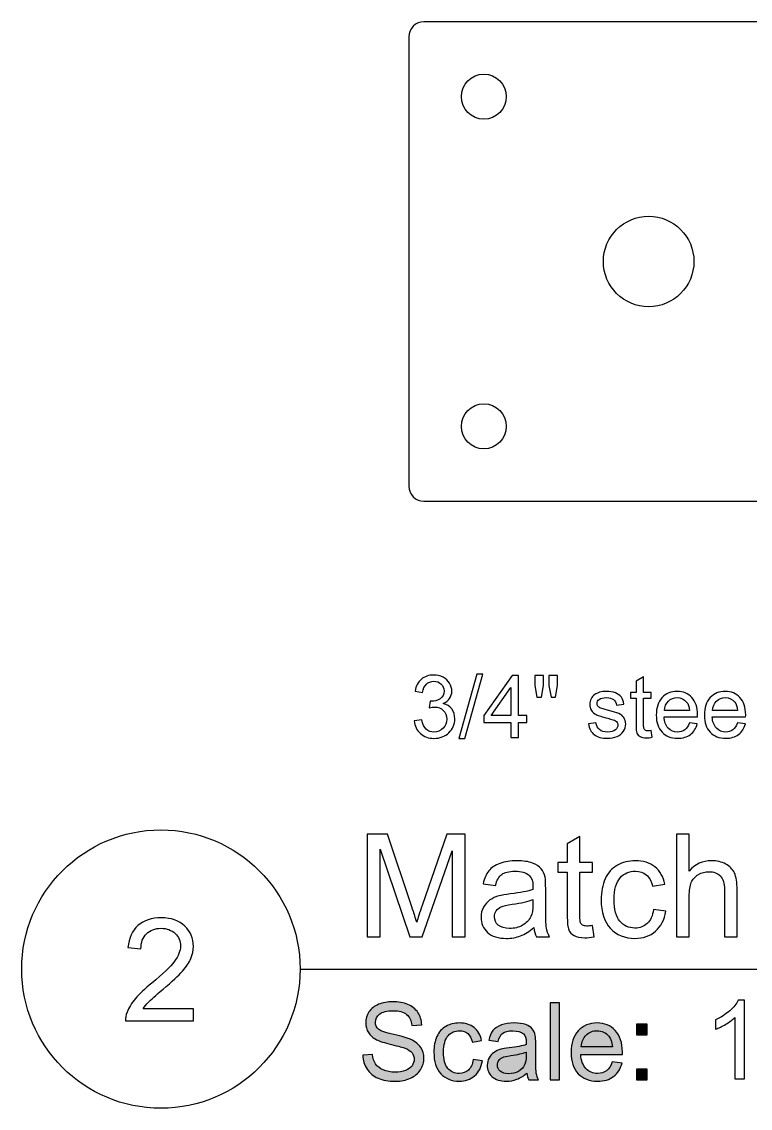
# Model space of a CAD drawing. Extents: x -3.7 to 16.1, y -3.9 to 14.2.
# Drawn here: x -3.71 to 8.45, y -3.89 to 14.23 of the extents above; entities that cross this region are included whole.
import ezdxf

# ---------------------------------------------------------------- set-up
doc = ezdxf.new("R2010")
doc.units = 0
doc.header["$MEASUREMENT"] = 0
doc.layers.add('LAYER_1', color=7, linetype='CONTINUOUS')

msp = doc.modelspace()

# ---------------------------------------------------------------- hatches: boundary and pattern name
at = {"layer": 'LAYER_1'}
h = msp.add_hatch(color=250, dxfattribs=at)
edge = h.paths.add_edge_path()
edge.add_spline(control_points=[(1.982, -3.008), (1.982, -3.008), (2.142, -2.993), (2.142, -2.993), (2.149, -3.058), (2.167, -3.111), (2.195, -3.152), (2.223, -3.194), (2.266, -3.227), (2.324, -3.253), (2.382, -3.278), (2.448, -3.291), (2.521, -3.291), (2.586, -3.291), (2.643, -3.282), (2.693, -3.262), (2.743, -3.243), (2.779, -3.216), (2.804, -3.182), (2.828, -3.149), (2.84, -3.112), (2.84, -3.072), (2.84, -3.032), (2.828, -2.997), (2.805, -2.967), (2.782, -2.937), (2.743, -2.912), (2.689, -2.891), (2.655, -2.878), (2.579, -2.857), (2.46, -2.829), (2.342, -2.8), (2.26, -2.774), (2.212, -2.749), (2.151, -2.716), (2.106, -2.676), (2.076, -2.629), (2.046, -2.581), (2.031, -2.527), (2.031, -2.469), (2.031, -2.403), (2.049, -2.343), (2.086, -2.286), (2.123, -2.23), (2.176, -2.187), (2.247, -2.158), (2.318, -2.128), (2.396, -2.114), (2.483, -2.114), (2.578, -2.114), (2.662, -2.129), (2.735, -2.16), (2.807, -2.19), (2.863, -2.235), (2.903, -2.295), (2.942, -2.355), (2.963, -2.423), (2.966, -2.498), (2.966, -2.498), (2.802, -2.51), (2.802, -2.51), (2.794, -2.429), (2.764, -2.368), (2.714, -2.327), (2.663, -2.285), (2.588, -2.265), (2.49, -2.265), (2.387, -2.265), (2.312, -2.283), (2.264, -2.321), (2.218, -2.359), (2.194, -2.404), (2.194, -2.458), (2.194, -2.504), (2.211, -2.542), (2.244, -2.571), (2.277, -2.601), (2.362, -2.632), (2.5, -2.663), (2.638, -2.694), (2.733, -2.722), (2.785, -2.745), (2.859, -2.779), (2.915, -2.823), (2.95, -2.876), (2.986, -2.928), (3.003, -2.989), (3.003, -3.058), (3.003, -3.126), (2.984, -3.19), (2.945, -3.251), (2.906, -3.311), (2.85, -3.358), (2.776, -3.392), (2.703, -3.425), (2.621, -3.442), (2.529, -3.442), (2.413, -3.442), (2.316, -3.425), (2.237, -3.391), (2.159, -3.357), (2.097, -3.306), (2.053, -3.238), (2.008, -3.17), (1.985, -3.094), (1.982, -3.008)], knot_values=[0, 0, 0, 0, 0.028571, 0.028571, 0.028571, 0.057143, 0.057143, 0.057143, 0.085714, 0.085714, 0.085714, 0.114286, 0.114286, 0.114286, 0.142857, 0.142857, 0.142857, 0.171429, 0.171429, 0.171429, 0.2, 0.2, 0.2, 0.228571, 0.228571, 0.228571, 0.257143, 0.257143, 0.257143, 0.285714, 0.285714, 0.285714, 0.314286, 0.314286, 0.314286, 0.342857, 0.342857, 0.342857, 0.371429, 0.371429, 0.371429, 0.4, 0.4, 0.4, 0.428571, 0.428571, 0.428571, 0.457143, 0.457143, 0.457143, 0.485714, 0.485714, 0.485714, 0.514286, 0.514286, 0.514286, 0.542857, 0.542857, 0.542857, 0.571429, 0.571429, 0.571429, 0.6, 0.6, 0.6, 0.628571, 0.628571, 0.628571, 0.657143, 0.657143, 0.657143, 0.685714, 0.685714, 0.685714, 0.714286, 0.714286, 0.714286, 0.742857, 0.742857, 0.742857, 0.771429, 0.771429, 0.771429, 0.8, 0.8, 0.8, 0.828571, 0.828571, 0.828571, 0.857143, 0.857143, 0.857143, 0.885714, 0.885714, 0.885714, 0.914286, 0.914286, 0.914286, 0.942857, 0.942857, 0.942857, 0.971429, 0.971429, 0.971429, 1, 1, 1, 1], degree=3, periodic=1)
h = msp.add_hatch(color=250, dxfattribs=at)
edge = h.paths.add_edge_path()
edge.add_spline(control_points=[(5.107, -3.42), (5.107, -3.42), (5.107, -2.135), (5.107, -2.135), (5.107, -2.135), (5.265, -2.135), (5.265, -2.135), (5.265, -2.135), (5.265, -3.42), (5.265, -3.42), (5.265, -3.42), (5.107, -3.42), (5.107, -3.42)], knot_values=[0, 0, 0, 0, 0.25, 0.25, 0.25, 0.5, 0.5, 0.5, 0.75, 0.75, 0.75, 1, 1, 1, 1], degree=3, periodic=1)
h = msp.add_hatch(color=250, dxfattribs=at)
edge = h.paths.add_edge_path()
edge.add_spline(control_points=[(3.824, -3.079), (3.824, -3.079), (3.978, -3.101), (3.978, -3.101), (3.961, -3.207), (3.918, -3.29), (3.848, -3.35), (3.779, -3.41), (3.693, -3.44), (3.591, -3.44), (3.464, -3.44), (3.362, -3.399), (3.285, -3.315), (3.207, -3.232), (3.169, -3.113), (3.169, -2.958), (3.169, -2.858), (3.185, -2.77), (3.219, -2.695), (3.252, -2.62), (3.302, -2.563), (3.37, -2.526), (3.438, -2.488), (3.512, -2.469), (3.592, -2.469), (3.693, -2.469), (3.776, -2.495), (3.84, -2.546), (3.904, -2.597), (3.946, -2.67), (3.964, -2.764), (3.964, -2.764), (3.811, -2.787), (3.811, -2.787), (3.796, -2.724), (3.771, -2.677), (3.733, -2.646), (3.696, -2.614), (3.651, -2.598), (3.599, -2.598), (3.519, -2.598), (3.454, -2.627), (3.405, -2.684), (3.355, -2.741), (3.33, -2.831), (3.33, -2.954), (3.33, -3.079), (3.354, -3.169), (3.402, -3.226), (3.45, -3.283), (3.513, -3.311), (3.589, -3.311), (3.652, -3.311), (3.703, -3.292), (3.745, -3.254), (3.786, -3.216), (3.813, -3.158), (3.824, -3.079)], knot_values=[0, 0, 0, 0, 0.052632, 0.052632, 0.052632, 0.105263, 0.105263, 0.105263, 0.157895, 0.157895, 0.157895, 0.210526, 0.210526, 0.210526, 0.263158, 0.263158, 0.263158, 0.315789, 0.315789, 0.315789, 0.368421, 0.368421, 0.368421, 0.421053, 0.421053, 0.421053, 0.473684, 0.473684, 0.473684, 0.526316, 0.526316, 0.526316, 0.578947, 0.578947, 0.578947, 0.631579, 0.631579, 0.631579, 0.684211, 0.684211, 0.684211, 0.736842, 0.736842, 0.736842, 0.789474, 0.789474, 0.789474, 0.842105, 0.842105, 0.842105, 0.894737, 0.894737, 0.894737, 0.947368, 0.947368, 0.947368, 1, 1, 1, 1], degree=3, periodic=1)
h = msp.add_hatch(color=250, dxfattribs=at)
edge = h.paths.add_edge_path()
edge.add_spline(control_points=[(4.721, -3.304), (4.662, -3.354), (4.606, -3.389), (4.552, -3.409), (4.498, -3.43), (4.44, -3.44), (4.377, -3.44), (4.275, -3.44), (4.196, -3.415), (4.141, -3.365), (4.086, -3.316), (4.059, -3.252), (4.059, -3.175), (4.059, -3.129), (4.069, -3.088), (4.09, -3.05), (4.111, -3.012), (4.138, -2.982), (4.172, -2.959), (4.205, -2.937), (4.243, -2.919), (4.285, -2.908), (4.316, -2.9), (4.363, -2.892), (4.426, -2.884), (4.553, -2.869), (4.648, -2.851), (4.708, -2.83), (4.708, -2.808), (4.709, -2.795), (4.709, -2.789), (4.709, -2.725), (4.694, -2.68), (4.664, -2.653), (4.623, -2.618), (4.563, -2.6), (4.484, -2.6), (4.409, -2.6), (4.354, -2.613), (4.319, -2.639), (4.283, -2.665), (4.257, -2.711), (4.24, -2.778), (4.24, -2.778), (4.086, -2.756), (4.086, -2.756), (4.1, -2.69), (4.123, -2.637), (4.155, -2.596), (4.187, -2.555), (4.234, -2.524), (4.295, -2.502), (4.356, -2.48), (4.427, -2.469), (4.507, -2.469), (4.587, -2.469), (4.651, -2.478), (4.701, -2.497), (4.751, -2.516), (4.788, -2.539), (4.811, -2.568), (4.835, -2.596), (4.851, -2.632), (4.861, -2.676), (4.866, -2.702), (4.868, -2.751), (4.868, -2.821), (4.868, -2.821), (4.868, -3.03), (4.868, -3.03), (4.868, -3.176), (4.872, -3.269), (4.878, -3.308), (4.884, -3.347), (4.898, -3.385), (4.917, -3.42), (4.917, -3.42), (4.752, -3.42), (4.752, -3.42), (4.736, -3.387), (4.726, -3.348), (4.721, -3.304)], knot_values=[0, 0, 0, 0, 0.037037, 0.037037, 0.037037, 0.074074, 0.074074, 0.074074, 0.111111, 0.111111, 0.111111, 0.148148, 0.148148, 0.148148, 0.185185, 0.185185, 0.185185, 0.222222, 0.222222, 0.222222, 0.259259, 0.259259, 0.259259, 0.296296, 0.296296, 0.296296, 0.333333, 0.333333, 0.333333, 0.37037, 0.37037, 0.37037, 0.407407, 0.407407, 0.407407, 0.444444, 0.444444, 0.444444, 0.481481, 0.481481, 0.481481, 0.518519, 0.518519, 0.518519, 0.555556, 0.555556, 0.555556, 0.592593, 0.592593, 0.592593, 0.62963, 0.62963, 0.62963, 0.666667, 0.666667, 0.666667, 0.703704, 0.703704, 0.703704, 0.740741, 0.740741, 0.740741, 0.777778, 0.777778, 0.777778, 0.814815, 0.814815, 0.814815, 0.851852, 0.851852, 0.851852, 0.888889, 0.888889, 0.888889, 0.925926, 0.925926, 0.925926, 0.962963, 0.962963, 0.962963, 1, 1, 1, 1], degree=3, periodic=1)
h = msp.add_hatch(color=250, dxfattribs=at)
edge = h.paths.add_edge_path()
edge.add_spline(control_points=[(6.145, -3.119), (6.145, -3.119), (6.308, -3.14), (6.308, -3.14), (6.283, -3.235), (6.235, -3.309), (6.166, -3.362), (6.097, -3.414), (6.008, -3.44), (5.9, -3.44), (5.764, -3.44), (5.657, -3.398), (5.577, -3.315), (5.497, -3.231), (5.458, -3.113), (5.458, -2.962), (5.458, -2.806), (5.498, -2.685), (5.578, -2.599), (5.659, -2.512), (5.763, -2.469), (5.891, -2.469), (6.015, -2.469), (6.117, -2.511), (6.196, -2.596), (6.274, -2.681), (6.314, -2.8), (6.314, -2.953), (6.314, -2.962), (6.314, -2.976), (6.313, -2.995), (6.313, -2.995), (5.619, -2.995), (5.619, -2.995), (5.625, -3.097), (5.654, -3.175), (5.706, -3.23), (5.758, -3.284), (5.823, -3.311), (5.9, -3.311), (5.958, -3.311), (6.007, -3.296), (6.048, -3.265), (6.089, -3.235), (6.121, -3.186), (6.145, -3.119)], knot_values=[0, 0, 0, 0, 0.066667, 0.066667, 0.066667, 0.133333, 0.133333, 0.133333, 0.2, 0.2, 0.2, 0.266667, 0.266667, 0.266667, 0.333333, 0.333333, 0.333333, 0.4, 0.4, 0.4, 0.466667, 0.466667, 0.466667, 0.533333, 0.533333, 0.533333, 0.6, 0.6, 0.6, 0.666667, 0.666667, 0.666667, 0.733333, 0.733333, 0.733333, 0.8, 0.8, 0.8, 0.866667, 0.866667, 0.866667, 0.933333, 0.933333, 0.933333, 1, 1, 1, 1], degree=3, periodic=1)
h = msp.add_hatch(color=250, dxfattribs=at)
edge = h.paths.add_edge_path()
edge.add_spline(control_points=[(6.551, -2.668), (6.551, -2.668), (6.551, -2.489), (6.551, -2.489), (6.551, -2.489), (6.73, -2.489), (6.73, -2.489), (6.73, -2.489), (6.73, -2.668), (6.73, -2.668), (6.73, -2.668), (6.551, -2.668), (6.551, -2.668)], knot_values=[0, 0, 0, 0, 0.25, 0.25, 0.25, 0.5, 0.5, 0.5, 0.75, 0.75, 0.75, 1, 1, 1, 1], degree=3, periodic=1)
h = msp.add_hatch(color=250, dxfattribs=at)
edge = h.paths.add_edge_path()
edge.add_spline(control_points=[(5.628, -2.866), (5.628, -2.866), (6.147, -2.866), (6.147, -2.866), (6.14, -2.787), (6.12, -2.729), (6.087, -2.69), (6.037, -2.629), (5.972, -2.598), (5.892, -2.598), (5.82, -2.598), (5.759, -2.623), (5.71, -2.671), (5.661, -2.719), (5.634, -2.784), (5.628, -2.866)], knot_values=[0, 0, 0, 0, 0.2, 0.2, 0.2, 0.4, 0.4, 0.4, 0.6, 0.6, 0.6, 0.8, 0.8, 0.8, 1, 1, 1, 1], degree=3, periodic=1)
h = msp.add_hatch(color=250, dxfattribs=at)
edge = h.paths.add_edge_path()
edge.add_spline(control_points=[(4.709, -2.954), (4.651, -2.977), (4.565, -2.997), (4.45, -3.013), (4.385, -3.022), (4.339, -3.033), (4.312, -3.044), (4.285, -3.056), (4.264, -3.073), (4.25, -3.095), (4.235, -3.118), (4.228, -3.143), (4.228, -3.17), (4.228, -3.212), (4.243, -3.247), (4.275, -3.274), (4.307, -3.302), (4.354, -3.316), (4.415, -3.316), (4.476, -3.316), (4.53, -3.303), (4.578, -3.277), (4.625, -3.25), (4.66, -3.214), (4.682, -3.168), (4.699, -3.133), (4.708, -3.08), (4.708, -3.011), (4.708, -3.011), (4.709, -2.954), (4.709, -2.954)], knot_values=[0, 0, 0, 0, 0.1, 0.1, 0.1, 0.2, 0.2, 0.2, 0.3, 0.3, 0.3, 0.4, 0.4, 0.4, 0.5, 0.5, 0.5, 0.6, 0.6, 0.6, 0.7, 0.7, 0.7, 0.8, 0.8, 0.8, 0.9, 0.9, 0.9, 1, 1, 1, 1], degree=3, periodic=1)
h = msp.add_hatch(color=250, dxfattribs=at)
edge = h.paths.add_edge_path()
edge.add_spline(control_points=[(6.551, -3.42), (6.551, -3.42), (6.551, -3.241), (6.551, -3.241), (6.551, -3.241), (6.73, -3.241), (6.73, -3.241), (6.73, -3.241), (6.73, -3.42), (6.73, -3.42), (6.73, -3.42), (6.551, -3.42), (6.551, -3.42)], knot_values=[0, 0, 0, 0, 0.25, 0.25, 0.25, 0.5, 0.5, 0.5, 0.75, 0.75, 0.75, 1, 1, 1, 1], degree=3, periodic=1)

# ---------------------------------------------------------------- linework, layer by layer
at = {"layer": 'LAYER_1', "color": 250}
for points, knots in [([(3.002, 14.234), (3.002, 14.234), (10.502, 14.234), (10.502, 14.234), (10.639, 14.234), (10.752, 14.122), (10.752, 13.984), (10.752, 13.984), (10.752, 6.484), (10.752, 6.484), (10.752, 6.347), (10.639, 6.234), (10.502, 6.234), (10.502, 6.234), (3.002, 6.234), (3.002, 6.234), (2.864, 6.234), (2.752, 6.347), (2.752, 6.484), (2.752, 6.484), (2.752, 13.984), (2.752, 13.984), (2.752, 14.122), (2.864, 14.234), (3.002, 14.234)], [0, 0, 0, 0, 0.125, 0.125, 0.125, 0.25, 0.25, 0.25, 0.375, 0.375, 0.375, 0.5, 0.5, 0.5, 0.625, 0.625, 0.625, 0.75, 0.75, 0.75, 0.875, 0.875, 0.875, 1, 1, 1, 1]), ([(4.377, 12.984), (4.377, 13.191), (4.209, 13.359), (4.002, 13.359), (3.795, 13.359), (3.627, 13.191), (3.627, 12.984), (3.627, 12.777), (3.795, 12.609), (4.002, 12.609), (4.209, 12.609), (4.377, 12.777), (4.377, 12.984)], [0, 0, 0, 0, 0.25, 0.25, 0.25, 0.5, 0.5, 0.5, 0.75, 0.75, 0.75, 1, 1, 1, 1]), ([(7.507, 10.234), (7.507, 10.651), (7.169, 10.989), (6.752, 10.989), (6.335, 10.989), (5.997, 10.651), (5.997, 10.234), (5.997, 9.817), (6.335, 9.479), (6.752, 9.479), (7.169, 9.479), (7.507, 9.817), (7.507, 10.234)], [0, 0, 0, 0, 0.25, 0.25, 0.25, 0.5, 0.5, 0.5, 0.75, 0.75, 0.75, 1, 1, 1, 1]), ([(4.377, 7.484), (4.377, 7.691), (4.209, 7.859), (4.002, 7.859), (3.795, 7.859), (3.627, 7.691), (3.627, 7.484), (3.627, 7.277), (3.795, 7.109), (4.002, 7.109), (4.209, 7.109), (4.377, 7.277), (4.377, 7.484)], [0, 0, 0, 0, 0.25, 0.25, 0.25, 0.5, 0.5, 0.5, 0.75, 0.75, 0.75, 1, 1, 1, 1]), ([(2.841, 2.571), (2.841, 2.571), (2.968, 2.588), (2.968, 2.588), (2.982, 2.516), (3.007, 2.464), (3.042, 2.432), (3.077, 2.4), (3.12, 2.384), (3.17, 2.384), (3.231, 2.384), (3.281, 2.405), (3.322, 2.447), (3.363, 2.488), (3.384, 2.539), (3.384, 2.6), (3.384, 2.659), (3.365, 2.707), (3.326, 2.745), (3.288, 2.783), (3.24, 2.802), (3.181, 2.802), (3.157, 2.802), (3.127, 2.797), (3.091, 2.787), (3.091, 2.787), (3.105, 2.899), (3.105, 2.899), (3.114, 2.898), (3.121, 2.897), (3.126, 2.897), (3.18, 2.897), (3.229, 2.911), (3.273, 2.94), (3.316, 2.968), (3.338, 3.011), (3.338, 3.07), (3.338, 3.116), (3.322, 3.155), (3.29, 3.185), (3.259, 3.216), (3.218, 3.231), (3.168, 3.231), (3.118, 3.231), (3.077, 3.215), (3.044, 3.184), (3.011, 3.153), (2.99, 3.106), (2.981, 3.043), (2.981, 3.043), (2.854, 3.066), (2.854, 3.066), (2.869, 3.151), (2.904, 3.218), (2.96, 3.265), (3.014, 3.311), (3.083, 3.335), (3.165, 3.335), (3.221, 3.335), (3.273, 3.323), (3.321, 3.298), (3.368, 3.274), (3.405, 3.241), (3.43, 3.2), (3.455, 3.158), (3.468, 3.114), (3.468, 3.067), (3.468, 3.022), (3.455, 2.982), (3.432, 2.945), (3.408, 2.909), (3.372, 2.879), (3.325, 2.858), (3.386, 2.844), (3.434, 2.814), (3.468, 2.77), (3.501, 2.726), (3.518, 2.67), (3.518, 2.603), (3.518, 2.513), (3.485, 2.436), (3.419, 2.373), (3.353, 2.31), (3.27, 2.279), (3.17, 2.279), (3.079, 2.279), (3.003, 2.306), (2.943, 2.36), (2.883, 2.415), (2.849, 2.485), (2.841, 2.571)], [0, 0, 0, 0, 0.033333, 0.033333, 0.033333, 0.066667, 0.066667, 0.066667, 0.1, 0.1, 0.1, 0.133333, 0.133333, 0.133333, 0.166667, 0.166667, 0.166667, 0.2, 0.2, 0.2, 0.233333, 0.233333, 0.233333, 0.266667, 0.266667, 0.266667, 0.3, 0.3, 0.3, 0.333333, 0.333333, 0.333333, 0.366667, 0.366667, 0.366667, 0.4, 0.4, 0.4, 0.433333, 0.433333, 0.433333, 0.466667, 0.466667, 0.466667, 0.5, 0.5, 0.5, 0.533333, 0.533333, 0.533333, 0.566667, 0.566667, 0.566667, 0.6, 0.6, 0.6, 0.633333, 0.633333, 0.633333, 0.666667, 0.666667, 0.666667, 0.7, 0.7, 0.7, 0.733333, 0.733333, 0.733333, 0.766667, 0.766667, 0.766667, 0.8, 0.8, 0.8, 0.833333, 0.833333, 0.833333, 0.866667, 0.866667, 0.866667, 0.9, 0.9, 0.9, 0.933333, 0.933333, 0.933333, 0.966667, 0.966667, 0.966667, 1, 1, 1, 1]), ([(3.583, 2.279), (3.583, 2.279), (3.884, 3.348), (3.884, 3.348), (3.884, 3.348), (3.986, 3.348), (3.986, 3.348), (3.986, 3.348), (3.686, 2.279), (3.686, 2.279), (3.686, 2.279), (3.583, 2.279), (3.583, 2.279)], [0, 0, 0, 0, 0.25, 0.25, 0.25, 0.5, 0.5, 0.5, 0.75, 0.75, 0.75, 1, 1, 1, 1]), ([(4.451, 2.296), (4.451, 2.296), (4.451, 2.543), (4.451, 2.543), (4.451, 2.543), (4.002, 2.543), (4.002, 2.543), (4.002, 2.543), (4.002, 2.66), (4.002, 2.66), (4.002, 2.66), (4.474, 3.33), (4.474, 3.33), (4.474, 3.33), (4.578, 3.33), (4.578, 3.33), (4.578, 3.33), (4.578, 2.66), (4.578, 2.66), (4.578, 2.66), (4.718, 2.66), (4.718, 2.66), (4.718, 2.66), (4.718, 2.543), (4.718, 2.543), (4.718, 2.543), (4.578, 2.543), (4.578, 2.543), (4.578, 2.543), (4.578, 2.296), (4.578, 2.296), (4.578, 2.296), (4.451, 2.296), (4.451, 2.296)], [0, 0, 0, 0, 0.090909, 0.090909, 0.090909, 0.181818, 0.181818, 0.181818, 0.272727, 0.272727, 0.272727, 0.363636, 0.363636, 0.363636, 0.454545, 0.454545, 0.454545, 0.545455, 0.545455, 0.545455, 0.636364, 0.636364, 0.636364, 0.727273, 0.727273, 0.727273, 0.818182, 0.818182, 0.818182, 0.909091, 0.909091, 0.909091, 1, 1, 1, 1]), ([(4.889, 2.965), (4.889, 2.965), (4.854, 3.161), (4.854, 3.161), (4.854, 3.161), (4.854, 3.33), (4.854, 3.33), (4.854, 3.33), (4.999, 3.33), (4.999, 3.33), (4.999, 3.33), (4.999, 3.161), (4.999, 3.161), (4.999, 3.161), (4.967, 2.965), (4.967, 2.965), (4.967, 2.965), (4.889, 2.965), (4.889, 2.965)], [0, 0, 0, 0, 0.166667, 0.166667, 0.166667, 0.333333, 0.333333, 0.333333, 0.5, 0.5, 0.5, 0.666667, 0.666667, 0.666667, 0.833333, 0.833333, 0.833333, 1, 1, 1, 1]), ([(5.123, 2.965), (5.123, 2.965), (5.088, 3.161), (5.088, 3.161), (5.088, 3.161), (5.088, 3.33), (5.088, 3.33), (5.088, 3.33), (5.233, 3.33), (5.233, 3.33), (5.233, 3.33), (5.233, 3.161), (5.233, 3.161), (5.233, 3.161), (5.199, 2.965), (5.199, 2.965), (5.199, 2.965), (5.123, 2.965), (5.123, 2.965)], [0, 0, 0, 0, 0.166667, 0.166667, 0.166667, 0.333333, 0.333333, 0.333333, 0.5, 0.5, 0.5, 0.666667, 0.666667, 0.666667, 0.833333, 0.833333, 0.833333, 1, 1, 1, 1]), ([(6.795, 2.41), (6.795, 2.41), (6.812, 2.298), (6.812, 2.298), (6.777, 2.29), (6.745, 2.286), (6.717, 2.286), (6.671, 2.286), (6.635, 2.293), (6.61, 2.308), (6.584, 2.323), (6.567, 2.342), (6.556, 2.366), (6.546, 2.39), (6.541, 2.44), (6.541, 2.516), (6.541, 2.516), (6.541, 2.948), (6.541, 2.948), (6.541, 2.948), (6.447, 2.948), (6.447, 2.948), (6.447, 2.948), (6.447, 3.046), (6.447, 3.046), (6.447, 3.046), (6.541, 3.046), (6.541, 3.046), (6.541, 3.046), (6.541, 3.231), (6.541, 3.231), (6.541, 3.231), (6.668, 3.308), (6.668, 3.308), (6.668, 3.308), (6.668, 3.046), (6.668, 3.046), (6.668, 3.046), (6.795, 3.046), (6.795, 3.046), (6.795, 3.046), (6.795, 2.948), (6.795, 2.948), (6.795, 2.948), (6.668, 2.948), (6.668, 2.948), (6.668, 2.948), (6.668, 2.509), (6.668, 2.509), (6.668, 2.472), (6.67, 2.449), (6.675, 2.439), (6.679, 2.428), (6.686, 2.42), (6.696, 2.414), (6.707, 2.408), (6.721, 2.405), (6.74, 2.405), (6.754, 2.405), (6.772, 2.406), (6.795, 2.41)], [0, 0, 0, 0, 0.05, 0.05, 0.05, 0.1, 0.1, 0.1, 0.15, 0.15, 0.15, 0.2, 0.2, 0.2, 0.25, 0.25, 0.25, 0.3, 0.3, 0.3, 0.35, 0.35, 0.35, 0.4, 0.4, 0.4, 0.45, 0.45, 0.45, 0.5, 0.5, 0.5, 0.55, 0.55, 0.55, 0.6, 0.6, 0.6, 0.65, 0.65, 0.65, 0.7, 0.7, 0.7, 0.75, 0.75, 0.75, 0.8, 0.8, 0.8, 0.85, 0.85, 0.85, 0.9, 0.9, 0.9, 0.95, 0.95, 0.95, 1, 1, 1, 1]), ([(4.451, 2.66), (4.451, 2.66), (4.451, 3.125), (4.451, 3.125), (4.451, 3.125), (4.127, 2.66), (4.127, 2.66), (4.127, 2.66), (4.451, 2.66), (4.451, 2.66)], [0, 0, 0, 0, 0.333333, 0.333333, 0.333333, 0.666667, 0.666667, 0.666667, 1, 1, 1, 1]), ([(5.747, 2.52), (5.747, 2.52), (5.872, 2.54), (5.872, 2.54), (5.879, 2.49), (5.899, 2.452), (5.931, 2.425), (5.963, 2.398), (6.009, 2.384), (6.066, 2.384), (6.125, 2.384), (6.168, 2.396), (6.197, 2.42), (6.225, 2.444), (6.239, 2.472), (6.239, 2.504), (6.239, 2.532), (6.226, 2.555), (6.201, 2.571), (6.183, 2.583), (6.14, 2.597), (6.071, 2.614), (5.978, 2.638), (5.914, 2.658), (5.878, 2.675), (5.842, 2.692), (5.815, 2.716), (5.796, 2.746), (5.778, 2.776), (5.768, 2.81), (5.768, 2.846), (5.768, 2.88), (5.776, 2.911), (5.791, 2.939), (5.806, 2.967), (5.827, 2.991), (5.853, 3.01), (5.873, 3.024), (5.9, 3.037), (5.934, 3.047), (5.968, 3.057), (6.005, 3.062), (6.044, 3.062), (6.102, 3.062), (6.154, 3.053), (6.198, 3.036), (6.243, 3.019), (6.275, 2.996), (6.297, 2.967), (6.318, 2.938), (6.332, 2.9), (6.34, 2.851), (6.34, 2.851), (6.216, 2.834), (6.216, 2.834), (6.21, 2.873), (6.194, 2.903), (6.167, 2.925), (6.14, 2.947), (6.102, 2.958), (6.053, 2.958), (5.995, 2.958), (5.953, 2.948), (5.928, 2.929), (5.903, 2.91), (5.891, 2.887), (5.891, 2.861), (5.891, 2.845), (5.896, 2.83), (5.906, 2.817), (5.917, 2.803), (5.933, 2.792), (5.955, 2.783), (5.968, 2.778), (6.005, 2.767), (6.067, 2.751), (6.156, 2.727), (6.219, 2.707), (6.255, 2.692), (6.29, 2.677), (6.318, 2.654), (6.338, 2.625), (6.359, 2.596), (6.369, 2.56), (6.369, 2.517), (6.369, 2.475), (6.357, 2.435), (6.332, 2.398), (6.307, 2.36), (6.272, 2.332), (6.225, 2.311), (6.178, 2.291), (6.126, 2.28), (6.067, 2.28), (5.97, 2.28), (5.895, 2.301), (5.844, 2.341), (5.793, 2.381), (5.761, 2.441), (5.747, 2.52)], [0, 0, 0, 0, 0.030303, 0.030303, 0.030303, 0.060606, 0.060606, 0.060606, 0.090909, 0.090909, 0.090909, 0.121212, 0.121212, 0.121212, 0.151515, 0.151515, 0.151515, 0.181818, 0.181818, 0.181818, 0.212121, 0.212121, 0.212121, 0.242424, 0.242424, 0.242424, 0.272727, 0.272727, 0.272727, 0.30303, 0.30303, 0.30303, 0.333333, 0.333333, 0.333333, 0.363636, 0.363636, 0.363636, 0.393939, 0.393939, 0.393939, 0.424242, 0.424242, 0.424242, 0.454545, 0.454545, 0.454545, 0.484848, 0.484848, 0.484848, 0.515152, 0.515152, 0.515152, 0.545455, 0.545455, 0.545455, 0.575758, 0.575758, 0.575758, 0.606061, 0.606061, 0.606061, 0.636364, 0.636364, 0.636364, 0.666667, 0.666667, 0.666667, 0.69697, 0.69697, 0.69697, 0.727273, 0.727273, 0.727273, 0.757576, 0.757576, 0.757576, 0.787879, 0.787879, 0.787879, 0.818182, 0.818182, 0.818182, 0.848485, 0.848485, 0.848485, 0.878788, 0.878788, 0.878788, 0.909091, 0.909091, 0.909091, 0.939394, 0.939394, 0.939394, 0.969697, 0.969697, 0.969697, 1, 1, 1, 1]), ([(7.432, 2.539), (7.432, 2.539), (7.563, 2.522), (7.563, 2.522), (7.543, 2.445), (7.504, 2.386), (7.449, 2.344), (7.393, 2.302), (7.322, 2.28), (7.235, 2.28), (7.125, 2.28), (7.039, 2.314), (6.975, 2.382), (6.911, 2.449), (6.879, 2.543), (6.879, 2.665), (6.879, 2.791), (6.911, 2.888), (6.976, 2.958), (7.04, 3.027), (7.124, 3.062), (7.228, 3.062), (7.328, 3.062), (7.409, 3.028), (7.472, 2.96), (7.536, 2.892), (7.568, 2.796), (7.568, 2.672), (7.568, 2.665), (7.567, 2.654), (7.567, 2.639), (7.567, 2.639), (7.009, 2.639), (7.009, 2.639), (7.013, 2.557), (7.037, 2.494), (7.078, 2.45), (7.12, 2.406), (7.172, 2.384), (7.235, 2.384), (7.281, 2.384), (7.321, 2.397), (7.354, 2.421), (7.387, 2.446), (7.413, 2.485), (7.432, 2.539)], [0, 0, 0, 0, 0.066667, 0.066667, 0.066667, 0.133333, 0.133333, 0.133333, 0.2, 0.2, 0.2, 0.266667, 0.266667, 0.266667, 0.333333, 0.333333, 0.333333, 0.4, 0.4, 0.4, 0.466667, 0.466667, 0.466667, 0.533333, 0.533333, 0.533333, 0.6, 0.6, 0.6, 0.666667, 0.666667, 0.666667, 0.733333, 0.733333, 0.733333, 0.8, 0.8, 0.8, 0.866667, 0.866667, 0.866667, 0.933333, 0.933333, 0.933333, 1, 1, 1, 1]), ([(7.016, 2.743), (7.016, 2.743), (7.433, 2.743), (7.433, 2.743), (7.428, 2.806), (7.412, 2.853), (7.385, 2.884), (7.345, 2.933), (7.293, 2.958), (7.228, 2.958), (7.17, 2.958), (7.121, 2.938), (7.082, 2.899), (7.042, 2.86), (7.02, 2.808), (7.016, 2.743)], [0, 0, 0, 0, 0.2, 0.2, 0.2, 0.4, 0.4, 0.4, 0.6, 0.6, 0.6, 0.8, 0.8, 0.8, 1, 1, 1, 1]), ([(8.235, 2.539), (8.235, 2.539), (8.366, 2.522), (8.366, 2.522), (8.346, 2.445), (8.308, 2.386), (8.252, 2.344), (8.196, 2.302), (8.125, 2.28), (8.038, 2.28), (7.929, 2.28), (7.842, 2.314), (7.778, 2.382), (7.714, 2.449), (7.682, 2.543), (7.682, 2.665), (7.682, 2.791), (7.714, 2.888), (7.779, 2.958), (7.844, 3.027), (7.928, 3.062), (8.031, 3.062), (8.131, 3.062), (8.212, 3.028), (8.276, 2.96), (8.339, 2.892), (8.371, 2.796), (8.371, 2.672), (8.371, 2.665), (8.371, 2.654), (8.37, 2.639), (8.37, 2.639), (7.812, 2.639), (7.812, 2.639), (7.817, 2.557), (7.84, 2.494), (7.882, 2.45), (7.923, 2.406), (7.976, 2.384), (8.038, 2.384), (8.084, 2.384), (8.124, 2.397), (8.157, 2.421), (8.19, 2.446), (8.216, 2.485), (8.235, 2.539)], [0, 0, 0, 0, 0.066667, 0.066667, 0.066667, 0.133333, 0.133333, 0.133333, 0.2, 0.2, 0.2, 0.266667, 0.266667, 0.266667, 0.333333, 0.333333, 0.333333, 0.4, 0.4, 0.4, 0.466667, 0.466667, 0.466667, 0.533333, 0.533333, 0.533333, 0.6, 0.6, 0.6, 0.666667, 0.666667, 0.666667, 0.733333, 0.733333, 0.733333, 0.8, 0.8, 0.8, 0.866667, 0.866667, 0.866667, 0.933333, 0.933333, 0.933333, 1, 1, 1, 1]), ([(7.819, 2.743), (7.819, 2.743), (8.236, 2.743), (8.236, 2.743), (8.231, 2.806), (8.215, 2.853), (8.189, 2.884), (8.148, 2.933), (8.096, 2.958), (8.032, 2.958), (7.973, 2.958), (7.924, 2.938), (7.885, 2.899), (7.845, 2.86), (7.823, 2.808), (7.819, 2.743)], [0, 0, 0, 0, 0.2, 0.2, 0.2, 0.4, 0.4, 0.4, 0.6, 0.6, 0.6, 0.8, 0.8, 0.8, 1, 1, 1, 1]), ([(0.936, -1.57), (0.936, -0.288), (-0.103, 0.752), (-1.386, 0.752), (-2.668, 0.752), (-3.708, -0.288), (-3.708, -1.57), (-3.708, -2.852), (-2.668, -3.892), (-1.386, -3.892), (-0.103, -3.892), (0.936, -2.852), (0.936, -1.57)], [0, 0, 0, 0, 0.25, 0.25, 0.25, 0.5, 0.5, 0.5, 0.75, 0.75, 0.75, 1, 1, 1, 1]), ([(2.055, -1.032), (2.055, -1.032), (2.055, 0.682), (2.055, 0.682), (2.055, 0.682), (2.395, 0.682), (2.395, 0.682), (2.395, 0.682), (2.8, -0.531), (2.8, -0.531), (2.837, -0.644), (2.865, -0.728), (2.882, -0.785), (2.901, -0.723), (2.932, -0.631), (2.973, -0.51), (2.973, -0.51), (3.386, 0.682), (3.386, 0.682), (3.386, 0.682), (3.689, 0.682), (3.689, 0.682), (3.689, 0.682), (3.689, -1.032), (3.689, -1.032), (3.689, -1.032), (3.472, -1.032), (3.472, -1.032), (3.472, -1.032), (3.472, 0.402), (3.472, 0.402), (3.472, 0.402), (2.971, -1.032), (2.971, -1.032), (2.971, -1.032), (2.767, -1.032), (2.767, -1.032), (2.767, -1.032), (2.273, 0.428), (2.273, 0.428), (2.273, 0.428), (2.273, -1.032), (2.273, -1.032), (2.273, -1.032), (2.055, -1.032), (2.055, -1.032)], [0, 0, 0, 0, 0.066667, 0.066667, 0.066667, 0.133333, 0.133333, 0.133333, 0.2, 0.2, 0.2, 0.266667, 0.266667, 0.266667, 0.333333, 0.333333, 0.333333, 0.4, 0.4, 0.4, 0.466667, 0.466667, 0.466667, 0.533333, 0.533333, 0.533333, 0.6, 0.6, 0.6, 0.666667, 0.666667, 0.666667, 0.733333, 0.733333, 0.733333, 0.8, 0.8, 0.8, 0.866667, 0.866667, 0.866667, 0.933333, 0.933333, 0.933333, 1, 1, 1, 1]), ([(5.815, -0.844), (5.815, -0.844), (5.844, -1.03), (5.844, -1.03), (5.785, -1.042), (5.731, -1.048), (5.685, -1.048), (5.609, -1.048), (5.55, -1.036), (5.508, -1.012), (5.466, -0.988), (5.436, -0.956), (5.419, -0.917), (5.402, -0.877), (5.394, -0.794), (5.394, -0.668), (5.394, -0.668), (5.394, 0.048), (5.394, 0.048), (5.394, 0.048), (5.238, 0.048), (5.238, 0.048), (5.238, 0.048), (5.238, 0.21), (5.238, 0.21), (5.238, 0.21), (5.394, 0.21), (5.394, 0.21), (5.394, 0.21), (5.394, 0.518), (5.394, 0.518), (5.394, 0.518), (5.604, 0.644), (5.604, 0.644), (5.604, 0.644), (5.604, 0.21), (5.604, 0.21), (5.604, 0.21), (5.815, 0.21), (5.815, 0.21), (5.815, 0.21), (5.815, 0.048), (5.815, 0.048), (5.815, 0.048), (5.604, 0.048), (5.604, 0.048), (5.604, 0.048), (5.604, -0.68), (5.604, -0.68), (5.604, -0.74), (5.608, -0.779), (5.615, -0.796), (5.623, -0.813), (5.635, -0.827), (5.651, -0.837), (5.668, -0.847), (5.692, -0.852), (5.723, -0.852), (5.746, -0.852), (5.777, -0.849), (5.815, -0.844)], [0, 0, 0, 0, 0.05, 0.05, 0.05, 0.1, 0.1, 0.1, 0.15, 0.15, 0.15, 0.2, 0.2, 0.2, 0.25, 0.25, 0.25, 0.3, 0.3, 0.3, 0.35, 0.35, 0.35, 0.4, 0.4, 0.4, 0.45, 0.45, 0.45, 0.5, 0.5, 0.5, 0.55, 0.55, 0.55, 0.6, 0.6, 0.6, 0.65, 0.65, 0.65, 0.7, 0.7, 0.7, 0.75, 0.75, 0.75, 0.8, 0.8, 0.8, 0.85, 0.85, 0.85, 0.9, 0.9, 0.9, 0.95, 0.95, 0.95, 1, 1, 1, 1]), ([(7.219, -1.032), (7.219, -1.032), (7.219, 0.682), (7.219, 0.682), (7.219, 0.682), (7.43, 0.682), (7.43, 0.682), (7.43, 0.682), (7.43, 0.065), (7.43, 0.065), (7.528, 0.18), (7.651, 0.237), (7.8, 0.237), (7.891, 0.237), (7.971, 0.219), (8.038, 0.182), (8.106, 0.146), (8.154, 0.096), (8.183, 0.033), (8.212, -0.031), (8.227, -0.124), (8.227, -0.245), (8.227, -0.245), (8.227, -1.032), (8.227, -1.032), (8.227, -1.032), (8.016, -1.032), (8.016, -1.032), (8.016, -1.032), (8.016, -0.246), (8.016, -0.246), (8.016, -0.141), (7.993, -0.065), (7.948, -0.017), (7.903, 0.031), (7.839, 0.055), (7.756, 0.055), (7.694, 0.055), (7.636, 0.039), (7.581, 0.007), (7.527, -0.026), (7.488, -0.07), (7.464, -0.125), (7.441, -0.18), (7.43, -0.256), (7.43, -0.354), (7.43, -0.354), (7.43, -1.032), (7.43, -1.032), (7.43, -1.032), (7.219, -1.032), (7.219, -1.032)], [0, 0, 0, 0, 0.058824, 0.058824, 0.058824, 0.117647, 0.117647, 0.117647, 0.176471, 0.176471, 0.176471, 0.235294, 0.235294, 0.235294, 0.294118, 0.294118, 0.294118, 0.352941, 0.352941, 0.352941, 0.411765, 0.411765, 0.411765, 0.470588, 0.470588, 0.470588, 0.529412, 0.529412, 0.529412, 0.588235, 0.588235, 0.588235, 0.647059, 0.647059, 0.647059, 0.705882, 0.705882, 0.705882, 0.764706, 0.764706, 0.764706, 0.823529, 0.823529, 0.823529, 0.882353, 0.882353, 0.882353, 0.941176, 0.941176, 0.941176, 1, 1, 1, 1]), ([(4.838, -0.876), (4.76, -0.943), (4.685, -0.989), (4.612, -1.017), (4.54, -1.044), (4.463, -1.058), (4.38, -1.058), (4.243, -1.058), (4.138, -1.025), (4.065, -0.958), (3.992, -0.892), (3.955, -0.807), (3.955, -0.704), (3.955, -0.643), (3.969, -0.588), (3.996, -0.537), (4.024, -0.487), (4.061, -0.447), (4.105, -0.417), (4.15, -0.387), (4.201, -0.364), (4.257, -0.348), (4.298, -0.337), (4.361, -0.327), (4.444, -0.316), (4.614, -0.297), (4.74, -0.272), (4.82, -0.244), (4.821, -0.216), (4.821, -0.197), (4.821, -0.19), (4.821, -0.104), (4.801, -0.044), (4.761, -0.009), (4.708, 0.038), (4.627, 0.062), (4.521, 0.062), (4.422, 0.062), (4.349, 0.044), (4.302, 0.01), (4.254, -0.025), (4.219, -0.086), (4.197, -0.175), (4.197, -0.175), (3.991, -0.146), (3.991, -0.146), (4.01, -0.058), (4.04, 0.013), (4.083, 0.068), (4.127, 0.122), (4.189, 0.163), (4.27, 0.193), (4.351, 0.222), (4.446, 0.237), (4.552, 0.237), (4.659, 0.237), (4.745, 0.224), (4.812, 0.199), (4.878, 0.174), (4.927, 0.143), (4.958, 0.105), (4.989, 0.067), (5.011, 0.019), (5.024, -0.038), (5.031, -0.074), (5.034, -0.139), (5.034, -0.232), (5.034, -0.232), (5.034, -0.511), (5.034, -0.511), (5.034, -0.706), (5.039, -0.829), (5.047, -0.882), (5.056, -0.934), (5.073, -0.984), (5.099, -1.032), (5.099, -1.032), (4.879, -1.032), (4.879, -1.032), (4.858, -0.987), (4.844, -0.935), (4.838, -0.876)], [0, 0, 0, 0, 0.037037, 0.037037, 0.037037, 0.074074, 0.074074, 0.074074, 0.111111, 0.111111, 0.111111, 0.148148, 0.148148, 0.148148, 0.185185, 0.185185, 0.185185, 0.222222, 0.222222, 0.222222, 0.259259, 0.259259, 0.259259, 0.296296, 0.296296, 0.296296, 0.333333, 0.333333, 0.333333, 0.37037, 0.37037, 0.37037, 0.407407, 0.407407, 0.407407, 0.444444, 0.444444, 0.444444, 0.481481, 0.481481, 0.481481, 0.518519, 0.518519, 0.518519, 0.555556, 0.555556, 0.555556, 0.592593, 0.592593, 0.592593, 0.62963, 0.62963, 0.62963, 0.666667, 0.666667, 0.666667, 0.703704, 0.703704, 0.703704, 0.740741, 0.740741, 0.740741, 0.777778, 0.777778, 0.777778, 0.814815, 0.814815, 0.814815, 0.851852, 0.851852, 0.851852, 0.888889, 0.888889, 0.888889, 0.925926, 0.925926, 0.925926, 0.962963, 0.962963, 0.962963, 1, 1, 1, 1]), ([(6.834, -0.577), (6.834, -0.577), (7.04, -0.606), (7.04, -0.606), (7.017, -0.747), (6.96, -0.858), (6.867, -0.938), (6.774, -1.018), (6.659, -1.058), (6.524, -1.058), (6.354, -1.058), (6.218, -1.003), (6.115, -0.892), (6.012, -0.781), (5.96, -0.622), (5.96, -0.415), (5.96, -0.281), (5.983, -0.165), (6.027, -0.064), (6.071, 0.036), (6.139, 0.111), (6.23, 0.161), (6.32, 0.212), (6.419, 0.237), (6.526, 0.237), (6.66, 0.237), (6.77, 0.203), (6.856, 0.135), (6.942, 0.066), (6.997, -0.031), (7.021, -0.156), (7.021, -0.156), (6.817, -0.187), (6.817, -0.187), (6.798, -0.103), (6.763, -0.041), (6.713, 0.001), (6.664, 0.043), (6.604, 0.064), (6.534, 0.064), (6.428, 0.064), (6.342, 0.027), (6.275, -0.049), (6.209, -0.125), (6.176, -0.245), (6.176, -0.409), (6.176, -0.576), (6.208, -0.697), (6.272, -0.772), (6.336, -0.848), (6.419, -0.886), (6.522, -0.886), (6.605, -0.886), (6.674, -0.861), (6.729, -0.81), (6.784, -0.76), (6.819, -0.682), (6.834, -0.577)], [0, 0, 0, 0, 0.052632, 0.052632, 0.052632, 0.105263, 0.105263, 0.105263, 0.157895, 0.157895, 0.157895, 0.210526, 0.210526, 0.210526, 0.263158, 0.263158, 0.263158, 0.315789, 0.315789, 0.315789, 0.368421, 0.368421, 0.368421, 0.421053, 0.421053, 0.421053, 0.473684, 0.473684, 0.473684, 0.526316, 0.526316, 0.526316, 0.578947, 0.578947, 0.578947, 0.631579, 0.631579, 0.631579, 0.684211, 0.684211, 0.684211, 0.736842, 0.736842, 0.736842, 0.789474, 0.789474, 0.789474, 0.842105, 0.842105, 0.842105, 0.894737, 0.894737, 0.894737, 0.947368, 0.947368, 0.947368, 1, 1, 1, 1]), ([(4.821, -0.409), (4.745, -0.441), (4.63, -0.467), (4.477, -0.488), (4.39, -0.501), (4.328, -0.515), (4.292, -0.53), (4.257, -0.546), (4.229, -0.569), (4.209, -0.598), (4.19, -0.628), (4.18, -0.661), (4.18, -0.698), (4.18, -0.753), (4.201, -0.8), (4.244, -0.837), (4.286, -0.874), (4.349, -0.893), (4.43, -0.893), (4.511, -0.893), (4.584, -0.875), (4.647, -0.84), (4.71, -0.805), (4.757, -0.756), (4.786, -0.695), (4.809, -0.648), (4.82, -0.578), (4.82, -0.486), (4.82, -0.486), (4.821, -0.409), (4.821, -0.409)], [0, 0, 0, 0, 0.1, 0.1, 0.1, 0.2, 0.2, 0.2, 0.3, 0.3, 0.3, 0.4, 0.4, 0.4, 0.5, 0.5, 0.5, 0.6, 0.6, 0.6, 0.7, 0.7, 0.7, 0.8, 0.8, 0.8, 0.9, 0.9, 0.9, 1, 1, 1, 1]), ([(-0.841, -2.235), (-0.841, -2.235), (-0.841, -2.436), (-0.841, -2.436), (-0.841, -2.436), (-1.975, -2.436), (-1.975, -2.436), (-1.977, -2.385), (-1.969, -2.337), (-1.951, -2.29), (-1.921, -2.213), (-1.875, -2.136), (-1.811, -2.062), (-1.746, -1.987), (-1.655, -1.901), (-1.535, -1.803), (-1.35, -1.651), (-1.224, -1.53), (-1.158, -1.44), (-1.092, -1.351), (-1.059, -1.267), (-1.059, -1.187), (-1.059, -1.103), (-1.089, -1.033), (-1.149, -0.976), (-1.208, -0.919), (-1.287, -0.89), (-1.383, -0.89), (-1.484, -0.89), (-1.566, -0.92), (-1.627, -0.981), (-1.688, -1.041), (-1.718, -1.125), (-1.719, -1.232), (-1.719, -1.232), (-1.935, -1.211), (-1.935, -1.211), (-1.92, -1.05), (-1.864, -0.927), (-1.768, -0.842), (-1.671, -0.758), (-1.541, -0.715), (-1.378, -0.715), (-1.214, -0.715), (-1.083, -0.761), (-0.987, -0.852), (-0.891, -0.943), (-0.843, -1.057), (-0.843, -1.192), (-0.843, -1.26), (-0.857, -1.328), (-0.886, -1.394), (-0.914, -1.46), (-0.96, -1.53), (-1.025, -1.604), (-1.091, -1.677), (-1.199, -1.777), (-1.35, -1.905), (-1.476, -2.011), (-1.557, -2.083), (-1.593, -2.121), (-1.629, -2.159), (-1.659, -2.197), (-1.682, -2.235), (-1.682, -2.235), (-0.841, -2.235), (-0.841, -2.235)], [0, 0, 0, 0, 0.045455, 0.045455, 0.045455, 0.090909, 0.090909, 0.090909, 0.136364, 0.136364, 0.136364, 0.181818, 0.181818, 0.181818, 0.227273, 0.227273, 0.227273, 0.272727, 0.272727, 0.272727, 0.318182, 0.318182, 0.318182, 0.363636, 0.363636, 0.363636, 0.409091, 0.409091, 0.409091, 0.454545, 0.454545, 0.454545, 0.5, 0.5, 0.5, 0.545455, 0.545455, 0.545455, 0.590909, 0.590909, 0.590909, 0.636364, 0.636364, 0.636364, 0.681818, 0.681818, 0.681818, 0.727273, 0.727273, 0.727273, 0.772727, 0.772727, 0.772727, 0.818182, 0.818182, 0.818182, 0.863636, 0.863636, 0.863636, 0.909091, 0.909091, 0.909091, 0.954545, 0.954545, 0.954545, 1, 1, 1, 1]), ([(1.982, -3.008), (1.982, -3.008), (2.142, -2.993), (2.142, -2.993), (2.149, -3.058), (2.167, -3.111), (2.195, -3.152), (2.223, -3.194), (2.266, -3.227), (2.324, -3.253), (2.382, -3.278), (2.448, -3.291), (2.521, -3.291), (2.586, -3.291), (2.643, -3.282), (2.693, -3.262), (2.743, -3.243), (2.779, -3.216), (2.804, -3.182), (2.828, -3.149), (2.84, -3.112), (2.84, -3.072), (2.84, -3.032), (2.828, -2.997), (2.805, -2.967), (2.782, -2.937), (2.743, -2.912), (2.689, -2.891), (2.655, -2.878), (2.579, -2.857), (2.46, -2.829), (2.342, -2.8), (2.26, -2.774), (2.212, -2.749), (2.151, -2.716), (2.106, -2.676), (2.076, -2.629), (2.046, -2.581), (2.031, -2.527), (2.031, -2.469), (2.031, -2.403), (2.049, -2.343), (2.086, -2.286), (2.123, -2.23), (2.176, -2.187), (2.247, -2.158), (2.318, -2.128), (2.396, -2.114), (2.483, -2.114), (2.578, -2.114), (2.662, -2.129), (2.735, -2.16), (2.807, -2.19), (2.863, -2.235), (2.903, -2.295), (2.942, -2.355), (2.963, -2.423), (2.966, -2.498), (2.966, -2.498), (2.802, -2.51), (2.802, -2.51), (2.794, -2.429), (2.764, -2.368), (2.714, -2.327), (2.663, -2.285), (2.588, -2.265), (2.49, -2.265), (2.387, -2.265), (2.312, -2.283), (2.264, -2.321), (2.218, -2.359), (2.194, -2.404), (2.194, -2.458), (2.194, -2.504), (2.211, -2.542), (2.244, -2.571), (2.277, -2.601), (2.362, -2.632), (2.5, -2.663), (2.638, -2.694), (2.733, -2.722), (2.785, -2.745), (2.859, -2.779), (2.915, -2.823), (2.95, -2.876), (2.986, -2.928), (3.003, -2.989), (3.003, -3.058), (3.003, -3.126), (2.984, -3.19), (2.945, -3.251), (2.906, -3.311), (2.85, -3.358), (2.776, -3.392), (2.703, -3.425), (2.621, -3.442), (2.529, -3.442), (2.413, -3.442), (2.316, -3.425), (2.237, -3.391), (2.159, -3.357), (2.097, -3.306), (2.053, -3.238), (2.008, -3.17), (1.985, -3.094), (1.982, -3.008)], [0, 0, 0, 0, 0.028571, 0.028571, 0.028571, 0.057143, 0.057143, 0.057143, 0.085714, 0.085714, 0.085714, 0.114286, 0.114286, 0.114286, 0.142857, 0.142857, 0.142857, 0.171429, 0.171429, 0.171429, 0.2, 0.2, 0.2, 0.228571, 0.228571, 0.228571, 0.257143, 0.257143, 0.257143, 0.285714, 0.285714, 0.285714, 0.314286, 0.314286, 0.314286, 0.342857, 0.342857, 0.342857, 0.371429, 0.371429, 0.371429, 0.4, 0.4, 0.4, 0.428571, 0.428571, 0.428571, 0.457143, 0.457143, 0.457143, 0.485714, 0.485714, 0.485714, 0.514286, 0.514286, 0.514286, 0.542857, 0.542857, 0.542857, 0.571429, 0.571429, 0.571429, 0.6, 0.6, 0.6, 0.628571, 0.628571, 0.628571, 0.657143, 0.657143, 0.657143, 0.685714, 0.685714, 0.685714, 0.714286, 0.714286, 0.714286, 0.742857, 0.742857, 0.742857, 0.771429, 0.771429, 0.771429, 0.8, 0.8, 0.8, 0.828571, 0.828571, 0.828571, 0.857143, 0.857143, 0.857143, 0.885714, 0.885714, 0.885714, 0.914286, 0.914286, 0.914286, 0.942857, 0.942857, 0.942857, 0.971429, 0.971429, 0.971429, 1, 1, 1, 1]), ([(5.107, -3.42), (5.107, -3.42), (5.107, -2.135), (5.107, -2.135), (5.107, -2.135), (5.265, -2.135), (5.265, -2.135), (5.265, -2.135), (5.265, -3.42), (5.265, -3.42), (5.265, -3.42), (5.107, -3.42), (5.107, -3.42)], [0, 0, 0, 0, 0.25, 0.25, 0.25, 0.5, 0.5, 0.5, 0.75, 0.75, 0.75, 1, 1, 1, 1]), ([(8.351, -3.401), (8.351, -3.401), (8.19, -3.401), (8.19, -3.401), (8.19, -3.401), (8.19, -2.379), (8.19, -2.379), (8.151, -2.416), (8.101, -2.453), (8.038, -2.49), (7.975, -2.526), (7.919, -2.554), (7.869, -2.572), (7.869, -2.572), (7.869, -2.417), (7.869, -2.417), (7.959, -2.375), (8.037, -2.324), (8.104, -2.264), (8.171, -2.204), (8.219, -2.146), (8.247, -2.09), (8.247, -2.09), (8.351, -2.09), (8.351, -2.09), (8.351, -2.09), (8.351, -3.401), (8.351, -3.401)], [0, 0, 0, 0, 0.111111, 0.111111, 0.111111, 0.222222, 0.222222, 0.222222, 0.333333, 0.333333, 0.333333, 0.444444, 0.444444, 0.444444, 0.555556, 0.555556, 0.555556, 0.666667, 0.666667, 0.666667, 0.777778, 0.777778, 0.777778, 0.888889, 0.888889, 0.888889, 1, 1, 1, 1]), ([(3.824, -3.079), (3.824, -3.079), (3.978, -3.101), (3.978, -3.101), (3.961, -3.207), (3.918, -3.29), (3.848, -3.35), (3.779, -3.41), (3.693, -3.44), (3.591, -3.44), (3.464, -3.44), (3.362, -3.399), (3.285, -3.315), (3.207, -3.232), (3.169, -3.113), (3.169, -2.958), (3.169, -2.858), (3.185, -2.77), (3.219, -2.695), (3.252, -2.62), (3.302, -2.563), (3.37, -2.526), (3.438, -2.488), (3.512, -2.469), (3.592, -2.469), (3.693, -2.469), (3.776, -2.495), (3.84, -2.546), (3.904, -2.597), (3.946, -2.67), (3.964, -2.764), (3.964, -2.764), (3.811, -2.787), (3.811, -2.787), (3.796, -2.724), (3.771, -2.677), (3.733, -2.646), (3.696, -2.614), (3.651, -2.598), (3.599, -2.598), (3.519, -2.598), (3.454, -2.627), (3.405, -2.684), (3.355, -2.741), (3.33, -2.831), (3.33, -2.954), (3.33, -3.079), (3.354, -3.169), (3.402, -3.226), (3.45, -3.283), (3.513, -3.311), (3.589, -3.311), (3.652, -3.311), (3.703, -3.292), (3.745, -3.254), (3.786, -3.216), (3.813, -3.158), (3.824, -3.079)], [0, 0, 0, 0, 0.052632, 0.052632, 0.052632, 0.105263, 0.105263, 0.105263, 0.157895, 0.157895, 0.157895, 0.210526, 0.210526, 0.210526, 0.263158, 0.263158, 0.263158, 0.315789, 0.315789, 0.315789, 0.368421, 0.368421, 0.368421, 0.421053, 0.421053, 0.421053, 0.473684, 0.473684, 0.473684, 0.526316, 0.526316, 0.526316, 0.578947, 0.578947, 0.578947, 0.631579, 0.631579, 0.631579, 0.684211, 0.684211, 0.684211, 0.736842, 0.736842, 0.736842, 0.789474, 0.789474, 0.789474, 0.842105, 0.842105, 0.842105, 0.894737, 0.894737, 0.894737, 0.947368, 0.947368, 0.947368, 1, 1, 1, 1]), ([(4.721, -3.304), (4.662, -3.354), (4.606, -3.389), (4.552, -3.409), (4.498, -3.43), (4.44, -3.44), (4.377, -3.44), (4.275, -3.44), (4.196, -3.415), (4.141, -3.365), (4.086, -3.316), (4.059, -3.252), (4.059, -3.175), (4.059, -3.129), (4.069, -3.088), (4.09, -3.05), (4.111, -3.012), (4.138, -2.982), (4.172, -2.959), (4.205, -2.937), (4.243, -2.919), (4.285, -2.908), (4.316, -2.9), (4.363, -2.892), (4.426, -2.884), (4.553, -2.869), (4.648, -2.851), (4.708, -2.83), (4.708, -2.808), (4.709, -2.795), (4.709, -2.789), (4.709, -2.725), (4.694, -2.68), (4.664, -2.653), (4.623, -2.618), (4.563, -2.6), (4.484, -2.6), (4.409, -2.6), (4.354, -2.613), (4.319, -2.639), (4.283, -2.665), (4.257, -2.711), (4.24, -2.778), (4.24, -2.778), (4.086, -2.756), (4.086, -2.756), (4.1, -2.69), (4.123, -2.637), (4.155, -2.596), (4.187, -2.555), (4.234, -2.524), (4.295, -2.502), (4.356, -2.48), (4.427, -2.469), (4.507, -2.469), (4.587, -2.469), (4.651, -2.478), (4.701, -2.497), (4.751, -2.516), (4.788, -2.539), (4.811, -2.568), (4.835, -2.596), (4.851, -2.632), (4.861, -2.676), (4.866, -2.702), (4.868, -2.751), (4.868, -2.821), (4.868, -2.821), (4.868, -3.03), (4.868, -3.03), (4.868, -3.176), (4.872, -3.269), (4.878, -3.308), (4.884, -3.347), (4.898, -3.385), (4.917, -3.42), (4.917, -3.42), (4.752, -3.42), (4.752, -3.42), (4.736, -3.387), (4.726, -3.348), (4.721, -3.304)], [0, 0, 0, 0, 0.037037, 0.037037, 0.037037, 0.074074, 0.074074, 0.074074, 0.111111, 0.111111, 0.111111, 0.148148, 0.148148, 0.148148, 0.185185, 0.185185, 0.185185, 0.222222, 0.222222, 0.222222, 0.259259, 0.259259, 0.259259, 0.296296, 0.296296, 0.296296, 0.333333, 0.333333, 0.333333, 0.37037, 0.37037, 0.37037, 0.407407, 0.407407, 0.407407, 0.444444, 0.444444, 0.444444, 0.481481, 0.481481, 0.481481, 0.518519, 0.518519, 0.518519, 0.555556, 0.555556, 0.555556, 0.592593, 0.592593, 0.592593, 0.62963, 0.62963, 0.62963, 0.666667, 0.666667, 0.666667, 0.703704, 0.703704, 0.703704, 0.740741, 0.740741, 0.740741, 0.777778, 0.777778, 0.777778, 0.814815, 0.814815, 0.814815, 0.851852, 0.851852, 0.851852, 0.888889, 0.888889, 0.888889, 0.925926, 0.925926, 0.925926, 0.962963, 0.962963, 0.962963, 1, 1, 1, 1]), ([(6.145, -3.119), (6.145, -3.119), (6.308, -3.14), (6.308, -3.14), (6.283, -3.235), (6.235, -3.309), (6.166, -3.362), (6.097, -3.414), (6.008, -3.44), (5.9, -3.44), (5.764, -3.44), (5.657, -3.398), (5.577, -3.315), (5.497, -3.231), (5.458, -3.113), (5.458, -2.962), (5.458, -2.806), (5.498, -2.685), (5.578, -2.599), (5.659, -2.512), (5.763, -2.469), (5.891, -2.469), (6.015, -2.469), (6.117, -2.511), (6.196, -2.596), (6.274, -2.681), (6.314, -2.8), (6.314, -2.953), (6.314, -2.962), (6.314, -2.976), (6.313, -2.995), (6.313, -2.995), (5.619, -2.995), (5.619, -2.995), (5.625, -3.097), (5.654, -3.175), (5.706, -3.23), (5.758, -3.284), (5.823, -3.311), (5.9, -3.311), (5.958, -3.311), (6.007, -3.296), (6.048, -3.265), (6.089, -3.235), (6.121, -3.186), (6.145, -3.119)], [0, 0, 0, 0, 0.066667, 0.066667, 0.066667, 0.133333, 0.133333, 0.133333, 0.2, 0.2, 0.2, 0.266667, 0.266667, 0.266667, 0.333333, 0.333333, 0.333333, 0.4, 0.4, 0.4, 0.466667, 0.466667, 0.466667, 0.533333, 0.533333, 0.533333, 0.6, 0.6, 0.6, 0.666667, 0.666667, 0.666667, 0.733333, 0.733333, 0.733333, 0.8, 0.8, 0.8, 0.866667, 0.866667, 0.866667, 0.933333, 0.933333, 0.933333, 1, 1, 1, 1]), ([(6.551, -2.668), (6.551, -2.668), (6.551, -2.489), (6.551, -2.489), (6.551, -2.489), (6.73, -2.489), (6.73, -2.489), (6.73, -2.489), (6.73, -2.668), (6.73, -2.668), (6.73, -2.668), (6.551, -2.668), (6.551, -2.668)], [0, 0, 0, 0, 0.25, 0.25, 0.25, 0.5, 0.5, 0.5, 0.75, 0.75, 0.75, 1, 1, 1, 1]), ([(5.628, -2.866), (5.628, -2.866), (6.147, -2.866), (6.147, -2.866), (6.14, -2.787), (6.12, -2.729), (6.087, -2.69), (6.037, -2.629), (5.972, -2.598), (5.892, -2.598), (5.82, -2.598), (5.759, -2.623), (5.71, -2.671), (5.661, -2.719), (5.634, -2.784), (5.628, -2.866)], [0, 0, 0, 0, 0.2, 0.2, 0.2, 0.4, 0.4, 0.4, 0.6, 0.6, 0.6, 0.8, 0.8, 0.8, 1, 1, 1, 1]), ([(4.709, -2.954), (4.651, -2.977), (4.565, -2.997), (4.45, -3.013), (4.385, -3.022), (4.339, -3.033), (4.312, -3.044), (4.285, -3.056), (4.264, -3.073), (4.25, -3.095), (4.235, -3.118), (4.228, -3.143), (4.228, -3.17), (4.228, -3.212), (4.243, -3.247), (4.275, -3.274), (4.307, -3.302), (4.354, -3.316), (4.415, -3.316), (4.476, -3.316), (4.53, -3.303), (4.578, -3.277), (4.625, -3.25), (4.66, -3.214), (4.682, -3.168), (4.699, -3.133), (4.708, -3.08), (4.708, -3.011), (4.708, -3.011), (4.709, -2.954), (4.709, -2.954)], [0, 0, 0, 0, 0.1, 0.1, 0.1, 0.2, 0.2, 0.2, 0.3, 0.3, 0.3, 0.4, 0.4, 0.4, 0.5, 0.5, 0.5, 0.6, 0.6, 0.6, 0.7, 0.7, 0.7, 0.8, 0.8, 0.8, 0.9, 0.9, 0.9, 1, 1, 1, 1]), ([(6.551, -3.42), (6.551, -3.42), (6.551, -3.241), (6.551, -3.241), (6.551, -3.241), (6.73, -3.241), (6.73, -3.241), (6.73, -3.241), (6.73, -3.42), (6.73, -3.42), (6.73, -3.42), (6.551, -3.42), (6.551, -3.42)], [0, 0, 0, 0, 0.25, 0.25, 0.25, 0.5, 0.5, 0.5, 0.75, 0.75, 0.75, 1, 1, 1, 1])]:
    msp.add_open_spline(points, degree=3, knots=knots, dxfattribs=at)
msp.add_open_spline([(0.945, -1.574), (0.945, -1.574), (16.13, -1.574), (16.13, -1.574)], degree=3, dxfattribs=at)

doc.saveas('drawing.dxf')
